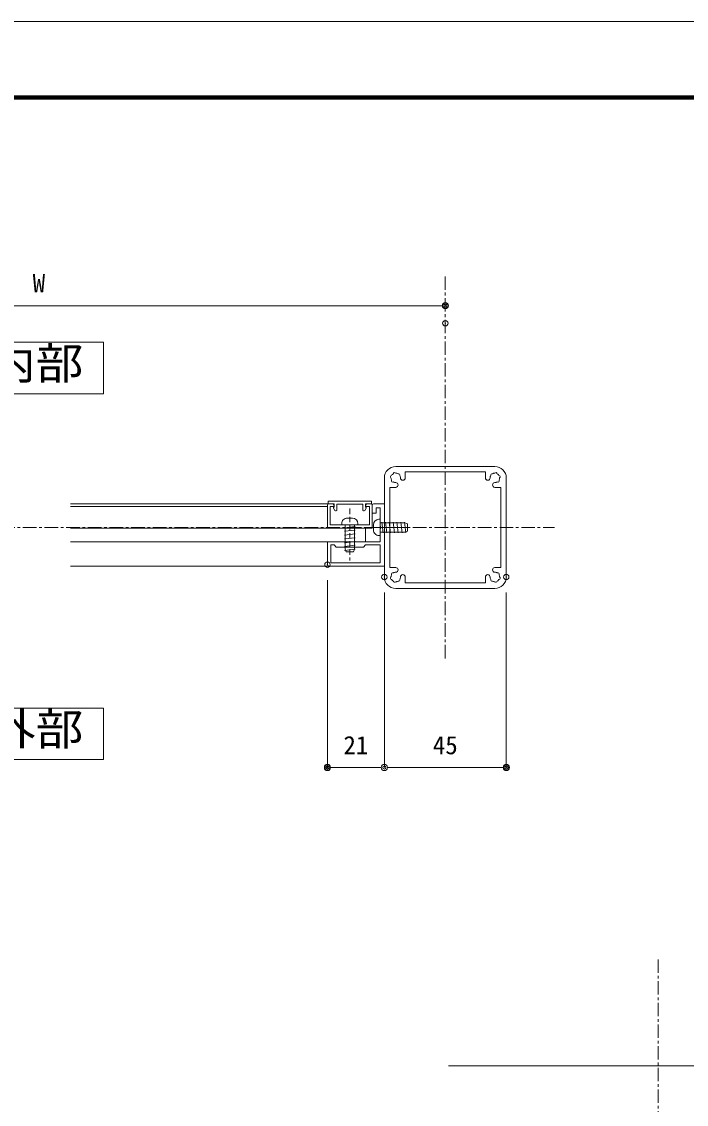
# Model space of a CAD drawing. Units: millimetres, scale not verified. Extents: x -1682 to 1682, y -1188 to 1188.
# Drawn here: x 168 to 658, y 389 to 1188 of the extents above; entities that cross this region are included whole.
import ezdxf
from ezdxf.enums import TextEntityAlignment as Align

# ---------------------------------------------------------------- set-up
doc = ezdxf.new("R2010")
doc.units = ezdxf.units.MM
doc.header["$LTSCALE"] = 8
doc.header["$PDMODE"] = 32
doc.header["$PDSIZE"] = 4
doc.linetypes.add('USER1', pattern=[2, 1.25, -0.25, 0.25, -0.25])
doc.linetypes.add('USER3', pattern=[0.375, 0.25, -0.125])
for name, color, linetype, lineweight in [('0-0_0', 7, 'Continuous', 18), ('0-1_DEFPOINTS', 7, 'Continuous', 18), ('0-6_WAKU', 7, 'Continuous', 18), ('0-A_6ﾊｯﾁﾝｸﾞ', 4, 'Continuous', 18), ('0-B_51破線ｱﾙﾐ', 3, 'USER3', 18), ('0-E_3中心線', 2, 'USER1', 18), ('0-F_41ｱﾙﾐ', 6, 'Continuous', 18), ('1-0_1手摺寸法', 3, 'Continuous', 18), ('1-1_42ｱﾙﾐ部品', 6, 'Continuous', 18), ('1-2_P4-12', 7, 'Continuous', 18), ('1-3_CYAN', 4, 'Continuous', 18)]:
    doc.layers.add(name, color=color, linetype=linetype, lineweight=lineweight)
doc.layers.add('0-3_MOJI', color=7, linetype='Continuous')
doc.styles.add('ＭＳ ゴシック', font='')
doc.styles.get('ＭＳ ゴシック').set_extended_font_data('MS Gothic')

# ---------------------------------------------------------------- blocks, each defined once
blk = doc.blocks.new('HK-013')
at = {"layer": '1-1_42ｱﾙﾐ部品'}
for p, q in [((18.3, 22.5), (-18.3, 22.5)), ((14.8, 20.5), (-14.8, 20.5)), ((-14.8, 20.5), (-14.8, 18.3)), ((14.8, 20.5), (14.8, 18.3)), ((-22.5, 18.3), (-22.5, -18.3)), ((-22.5, 18.3), (-22.5, 18.3)), ((22.5, 18.3), (22.5, -18.3)), ((-20.5, 14.8), (-20.5, -14.8)), ((-18.3, 14.8), (-20.5, 14.8)), ((18.3, 14.8), (20.5, 14.8)), ((20.5, 14.8), (20.5, -14.8)), ((-18.3, -14.8), (-20.5, -14.8)), ((18.3, -14.8), (20.5, -14.8)), ((-22.5, -18.3), (-22.5, -18.3)), ((-14.8, -20.5), (-14.8, -18.3)), ((14.8, -20.5), (14.8, -18.3)), ((18.3, -22.5), (-18.3, -22.5)), ((14.8, -20.5), (-14.8, -20.5))]:
    blk.add_line(p, q, dxfattribs=at)
for centre, radius, start, end in [((-18.3, 18.3), 4.2, 90, 180), ((-18.688, 19.749), 0.5, 105, 172.97569), ((-18.688, 19.749), 0.5, 37.02431, 105), ((-18.3, 18.3), 1.75, 75, 89.64111), ((-18.3, 18.3), 1.75, 60.35889, 75), ((18.3, 18.3), 1.75, 105, 119.64111), ((18.3, 18.3), 1.75, 90.35889, 105), ((18.688, 19.749), 0.5, 75, 142.97569), ((18.3, 18.3), 4.2, 0, 90), ((18.688, 19.749), 0.5, 7.02431, 75), ((-19.749, 18.688), 0.5, 165, 232.97569), ((-19.749, 18.688), 0.5, 97.02431, 165), ((-18.3, 18.3), 1.75, 180.35889, 195), ((-18.3, 18.3), 1.75, 195, 209.64111), ((-19.361, 17.239), 0.5, 157.02431, 225), ((-18.3, 18.3), 1.75, 135, 149.64111), ((-19.361, 17.239), 0.5, 225, 292.97569), ((-18.3, 18.3), 1.75, 120.35889, 135), ((-18.3, 18.3), 1.75, 240.35889, 255), ((-18.3, 18.3), 1.75, 255, 270), ((-18.3, 15.675), 0.875, 270, 90), ((-17.239, 19.361), 0.5, 45, 112.97569), ((-17.239, 19.361), 0.5, 337.02431, 45), ((-18.3, 18.3), 1.75, 15, 29.64111), ((-18.3, 18.3), 1.75, 0.35889, 15), ((-15.675, 18.3), 0.875, 180, 0), ((15.675, 18.3), 0.875, 180, 360), ((18.3, 18.3), 1.75, 165, 179.64111), ((18.3, 18.3), 1.75, 150.35889, 165), ((17.239, 19.361), 0.5, 135, 202.97569), ((17.239, 19.361), 0.5, 67.02431, 135), ((18.3, 15.675), 0.875, 90, 270), ((18.3, 18.3), 1.75, 270, 285), ((18.3, 18.3), 1.75, 285, 299.64111), ((19.361, 17.239), 0.5, 247.02431, 315), ((18.3, 18.3), 1.75, 45, 59.64111), ((18.3, 18.3), 1.75, 30.35889, 45), ((19.361, 17.239), 0.5, 315, 22.97569), ((19.749, 18.688), 0.5, 15, 82.97569), ((18.3, 18.3), 1.75, 330.35889, 345), ((18.3, 18.3), 1.75, 345, 359.64111), ((19.749, 18.688), 0.5, 307.02431, 15), ((-18.3, -15.675), 0.875, 270, 90), ((18.3, -15.675), 0.875, 90, 270), ((-18.3, -18.3), 4.2, 180, 270), ((-19.749, -18.688), 0.5, 127.02431, 195), ((-19.749, -18.688), 0.5, 195, 262.97569), ((-18.3, -18.3), 1.75, 165, 179.64111), ((-18.3, -18.3), 1.75, 150.35889, 165), ((-19.361, -17.239), 0.5, 135, 202.97569), ((-18.3, -18.3), 1.75, 210.35889, 225), ((-19.361, -17.239), 0.5, 67.02431, 135), ((-18.3, -18.3), 1.75, 225, 239.64111), ((-18.688, -19.749), 0.5, 187.02431, 255), ((-18.3, -18.3), 1.75, 105, 119.64111), ((-18.3, -18.3), 1.75, 90, 105), ((-18.3, -18.3), 1.75, 285, 299.64111), ((-17.239, -19.361), 0.5, 247.02431, 315), ((-17.239, -19.361), 0.5, 315, 22.97569), ((-18.3, -18.3), 1.75, 330.35889, 345), ((-18.3, -18.3), 1.75, 345, 359.64111), ((-15.675, -18.3), 0.875, 360, 180), ((15.675, -18.3), 0.875, 0, 180), ((18.3, -18.3), 1.75, 180.35889, 195), ((18.3, -18.3), 1.75, 195, 209.64111), ((17.239, -19.361), 0.5, 157.02431, 225), ((17.239, -19.361), 0.5, 225, 292.97569), ((18.3, -18.3), 1.75, 240.35889, 255), ((18.3, -18.3), 1.75, 75, 90), ((18.3, -18.3), 4.2, 270, 360), ((18.3, -18.3), 1.75, 60.35889, 75), ((18.688, -19.749), 0.5, 285, 352.97569), ((19.361, -17.239), 0.5, 45, 112.97569), ((18.3, -18.3), 1.75, 300.35889, 315), ((18.3, -18.3), 1.75, 315, 329.64111), ((19.361, -17.239), 0.5, 337.02431, 45), ((19.749, -18.688), 0.5, 277.02431, 345), ((18.3, -18.3), 1.75, 15, 29.64111), ((18.3, -18.3), 1.75, 0.35889, 15), ((19.749, -18.688), 0.5, 345, 52.97569), ((-18.688, -19.749), 0.5, 255, 322.97569), ((-18.3, -18.3), 1.75, 270.35889, 285), ((18.3, -18.3), 1.75, 255, 269.64111), ((18.688, -19.749), 0.5, 217.02431, 285)]:
    blk.add_arc(centre, radius, start, end, dxfattribs=at)
blk = doc.blocks.new('_ORIGIN2')
at = {"layer": '0-0_0'}
blk.add_line((-0.5, 0), (-1, 0), dxfattribs=at)
for radius in [0.5, 0.25]:
    blk.add_circle((0, 0), radius, dxfattribs=at)
blk = doc.blocks.new('D23')
at = {"layer": '0-1_DEFPOINTS'}
for p in [(622.299, 1402.229), (22.299, 1389.263), (622.299, 1389.263)]:
    blk.add_point(p, dxfattribs=at)
at = {"layer": '1-0_1手摺寸法', "color": 7}
for p, q in [((22.299, 1400.763), (22.299, 1402.229)), ((26.899, 1402.229), (617.699, 1402.229)), ((622.299, 1400.763), (622.299, 1402.229))]:
    blk.add_line(p, q, dxfattribs=at)
at = {"layer": '1-0_1手摺寸法', "xscale": 4.6, "yscale": 4.6, "rotation": 180}
blk.add_blockref('_ORIGIN2', (22.299, 1402.229), dxfattribs=at)
at = {"layer": '1-0_1手摺寸法', "xscale": 4.6, "yscale": 4.6}
blk.add_blockref('_ORIGIN2', (622.299, 1402.229), dxfattribs=at)
at = {"layer": '1-0_1手摺寸法', "color": 7, "style": 'ＭＳ ゴシック'}
blk.add_text('W', height=13.49, dxfattribs=at).set_placement((317.699, 1407.979), align=Align.BOTTOM_LEFT)
blk = doc.blocks.new('D24')
at = {"layer": '0-1_DEFPOINTS'}
for p in [(577.299, 1201.895), (667.299, 1201.895), (667.299, 1061.238)]:
    blk.add_point(p, dxfattribs=at)
at = {"layer": '1-0_1手摺寸法', "color": 7}
for p, q in [((577.299, 1190.395), (577.299, 1061.238)), ((667.299, 1190.395), (667.299, 1061.238)), ((581.899, 1061.238), (662.699, 1061.238))]:
    blk.add_line(p, q, dxfattribs=at)
at = {"layer": '1-0_1手摺寸法', "xscale": 4.6, "yscale": 4.6, "rotation": 180}
blk.add_blockref('_ORIGIN2', (577.299, 1061.238), dxfattribs=at)
at = {"layer": '1-0_1手摺寸法', "xscale": 4.6, "yscale": 4.6}
blk.add_blockref('_ORIGIN2', (667.299, 1061.238), dxfattribs=at)
at = {"layer": '1-0_1手摺寸法', "color": 7, "style": 'ＭＳ ゴシック'}
blk.add_text('45', height=13.49, dxfattribs=at).set_placement((613.099, 1066.988), align=Align.BOTTOM_LEFT)
blk = doc.blocks.new('D25')
at = {"layer": '0-1_DEFPOINTS'}
for p in [(535.299, 1210.995), (577.299, 1201.895), (535.299, 1061.238)]:
    blk.add_point(p, dxfattribs=at)
at = {"layer": '1-0_1手摺寸法', "color": 7}
for p, q in [((535.299, 1199.495), (535.299, 1061.238)), ((577.299, 1190.395), (577.299, 1061.238)), ((572.699, 1061.238), (539.899, 1061.238))]:
    blk.add_line(p, q, dxfattribs=at)
at = {"layer": '1-0_1手摺寸法', "xscale": 4.6, "yscale": 4.6, "rotation": 180}
blk.add_blockref('_ORIGIN2', (535.299, 1061.238), dxfattribs=at)
at = {"layer": '1-0_1手摺寸法', "xscale": 4.6, "yscale": 4.6}
blk.add_blockref('_ORIGIN2', (577.299, 1061.238), dxfattribs=at)
at = {"layer": '1-0_1手摺寸法', "color": 7, "style": 'ＭＳ ゴシック'}
blk.add_text('21', height=13.49, dxfattribs=at).set_placement((547.099, 1066.988), align=Align.BOTTOM_LEFT)
blk = doc.blocks.new('HK-094')
at = {"layer": '0-F_41ｱﾙﾐ'}
for p, q in [((0, 23), (0, 0)), ((4, 23), (0, 23)), ((1.5, 21.5), (1.5, 14.77)), ((3, 21.5), (1.5, 21.5)), ((3, 19.5), (3, 21.5)), ((4.5, 22.5), (4.5, 19.5)), ((4.5, 19.5), (3, 19.5)), ((1.258, 14.35), (1.5, 14.77)), ((1.258, 14.15), (1.5, 13.73)), ((1.5, 13.73), (1.5, 9)), ((12.23, 9), (1.5, 9)), ((12.65, 8.758), (12.23, 9)), ((12.85, 8.758), (13.27, 9)), ((21, 9), (13.27, 9)), ((21, 0.5), (21, 9)), ((6.95, 7.8), (1.5, 7.8)), ((1.5, 7.8), (1.5, 1.2)), ((7.75, 7), (6.95, 7.8)), ((7.75, 7), (17.75, 7)), ((17.75, 7), (18.55, 7.8)), ((18.55, 7.8), (19.8, 7.8)), ((19.8, 1.2), (19.8, 7.8)), ((0, 0), (20.5, 0)), ((1.5, 1.2), (19.8, 1.2))]:
    blk.add_line(p, q, dxfattribs=at)
for centre, radius, start, end in [((4, 22.5), 0.5, 0, 90), ((1.431, 14.25), 0.2, 150, 210), ((12.75, 8.931), 0.2, 240, 300), ((20.5, 0.5), 0.5, 270, 0)]:
    blk.add_arc(centre, radius, start, end, dxfattribs=at)
blk = doc.blocks.new('HK-095')
at = {"layer": '0-F_41ｱﾙﾐ'}
for p, q in [((-10, 16.25), (-9, 16.25)), ((-9, 16.25), (-9, 14)), ((-9, 16), (-9, 14.431)), ((0, 16.5), (-8.5, 16.5)), ((0, 16.5), (0, 8.55)), ((-8.292, 14.022), (-9, 14.431)), ((-9, 14), (-7.75, 14)), ((-8.8, 13), (-6.797, 13)), ((-8, 15.5), (-8, 14.2)), ((-1.2, 15.5), (-8, 15.5)), ((-7.75, 14.1), (-7.75, 14)), ((-7.424, 14.255), (-6.552, 13.751)), ((-1.2, 15.5), (-1.2, 1)), ((0, 8.55), (-0.207, 8.419)), ((0, 8.55), (-0.207, 8.419)), ((0, 7.95), (-0.207, 8.081)), ((0, 7.95), (-0.207, 8.081)), ((0, 7.95), (0, 0)), ((-9, 2.5), (-7.75, 2.5)), ((-8.292, 2.478), (-9, 2.069)), ((-9, 0.5), (-9, 2.069)), ((0, 0), (-8.5, 0)), ((-8, 1), (-8, 2.3)), ((-1.2, 1), (-8, 1)), ((-7.75, 2.4), (-7.75, 2.5)), ((-7.424, 2.245), (-6.552, 2.749))]:
    blk.add_line(p, q, dxfattribs=at)
for points in [[(-10, 16.25), (-10, 0.25), (-9, 0.25)], [(-8.8, 13), (-8.8, 3.5), (-6.797, 3.5)], [(-9, 2.5), (-9, 0.25), (-9, 2.5)]]:
    blk.add_lwpolyline(points, dxfattribs=at)
for centre, radius, start, end in [((-8.5, 16), 0.5, 90, 180), ((-8.2, 14.2), 0.2, 237.42987, 0), ((-7.55, 14.1), 0.2, 50.79295, 180), ((-6.754, 13.402), 0.404, 263.84349, 60.07532), ((-0.1, 8.25), 0.2, 122.33353, 237.66647), ((-0.1, 8.25), 0.2, 122.33353, 237.66647), ((-8.5, 0.5), 0.5, 180, 270), ((-8.2, 2.3), 0.2, 0, 122.57013), ((-7.55, 2.4), 0.2, 180, 309.20705), ((-6.754, 3.098), 0.404, 299.92468, 96.15651)]:
    blk.add_arc(centre, radius, start, end, dxfattribs=at)
blk = doc.blocks.new('A$C43F735A4')
at = {"layer": '0-A_6ﾊｯﾁﾝｸﾞ'}
for p, q in [((1.25, 14.993), (1.664, 15.993)), ((4.336, 15.993), (1.664, 15.993)), ((4.75, 14.993), (4.336, 15.993)), ((5, 15.421), (1, 14.952)), ((5, 15.421), (1, 14.952)), ((5, 14.011), (1, 13.542)), ((5, 14.011), (1, 13.542)), ((5, 12.602), (1, 12.132)), ((5, 12.602), (1, 12.132)), ((1.25, 5.993), (1.25, 14.993)), ((4.75, 5.993), (4.75, 14.993)), ((5, 11.192), (1, 10.723)), ((5, 11.192), (1, 10.723)), ((5, 9.782), (1, 9.313)), ((5, 9.782), (1, 9.313)), ((5, 8.373), (1, 7.904)), ((5, 8.373), (1, 7.904)), ((0, 5.493), (0, 5.793)), ((5.8, 5.993), (0.2, 5.993)), ((5, 7.055), (1, 6.586)), ((5, 7.055), (1, 6.586)), ((6, 5.493), (6, 5.793)), ((4, 3.493), (2, 3.493))]:
    blk.add_line(p, q, dxfattribs=at)
for centre, radius, start, end in [((0.2, 5.793), 0.2, 90, 180), ((2, 5.493), 2, 180, 270), ((4, 5.493), 2, 270, 0), ((5.8, 5.793), 0.2, 0, 90)]:
    blk.add_arc(centre, radius, start, end, dxfattribs=at)
at = {"layer": '0-B_51破線ｱﾙﾐ'}
blk.add_line((3, 0), (3, 19.154), dxfattribs=at)

msp = doc.modelspace()

# ---------------------------------------------------------------- linework, layer by layer
at = {"layer": '0-0_0'}
msp.add_line((1204.562, 417.107), (482.87, 417.107), dxfattribs=at)
at = {"layer": '0-1_DEFPOINTS', "color": 5}
msp.add_line((1682, 1188), (-1682, 1188), dxfattribs=at)
at = {"layer": '0-6_WAKU'}
for p, q in [((1599.2, 1133.2), (-1603.2, 1133.2)), ((1598.6, 1132.6), (-1602.6, 1132.6)), ((1598, 1132), (-1602, 1132)), ((1597.4, 1131.4), (-1601.4, 1131.4)), ((1596.8, 1130.8), (-1600.8, 1130.8))]:
    msp.add_line(p, q, dxfattribs=at)
at = {"layer": '0-E_3中心線'}
for p, q in [((480.559, 999.905), (480.559, 716.562)), ((-231.317, 814.553), (561.173, 814.553)), ((637.67, 495.607), (637.67, -792.622))]:
    msp.add_line(p, q, dxfattribs=at)
at = {"layer": '0-F_41ｱﾙﾐ'}
for p, q in [((394.059, 832.053), (203.88, 832.053)), ((393.559, 830.053), (203.88, 830.053)), ((394.559, 786.053), (203.88, 786.053))]:
    msp.add_line(p, q, dxfattribs=at)
at = {"layer": '1-2_P4-12'}
for points in [[(132.896, 913.288), (228.222, 913.288), (228.222, 951.299), (132.896, 951.299)], [(132.896, 643.224), (228.222, 643.224), (228.222, 681.234), (132.896, 681.234)]]:
    msp.add_lwpolyline(points, dxfattribs=at)
at = {"layer": '1-3_CYAN'}
msp.add_line((421.559, 804.053), (203.88, 804.053), dxfattribs=at)
msp.add_lwpolyline([(203.88, 814.053), (421.559, 814.053), (421.559, 804.053)], dxfattribs=at)

# ---------------------------------------------------------------- block references
at = {"layer": '0-3_MOJI', "xscale": 2, "yscale": 2}
for p, rotation in [((416.059, 828.438), 180), ((420.574, 820.553), 270)]:
    msp.add_blockref('A$C43F735A4', p, dxfattribs=dict(at, rotation=rotation))
at = {"layer": '0-F_41ｱﾙﾐ', "xscale": -2, "yscale": 2}
msp.add_blockref('HK-013', (480.559, 814.553), dxfattribs=at)
at = {"layer": '1-0_1手摺寸法'}
for name in ['D23', 'D25', 'D24']:
    msp.add_blockref(name, (-141.739, -423.942), dxfattribs=at)
at = {"layer": '1-0_1手摺寸法', "xscale": -2, "yscale": 2, "rotation": 90}
msp.add_blockref('HK-095', (426.559, 814.053), dxfattribs=at)
at = {"layer": '1-0_1手摺寸法', "xscale": -2, "yscale": 2}
msp.add_blockref('HK-094', (435.559, 786.053), dxfattribs=at)

# ---------------------------------------------------------------- texts
at = {"layer": '1-2_P4-12', "style": 'ＭＳ ゴシック', "width": 1.1}
for s, p in [('内部', (142.956, 916.921)), ('外部', (142.956, 646.856))]:
    msp.add_text(s, height=23.46, dxfattribs=at).set_placement(p, align=Align.BOTTOM_LEFT)

doc.saveas('drawing.dxf')
